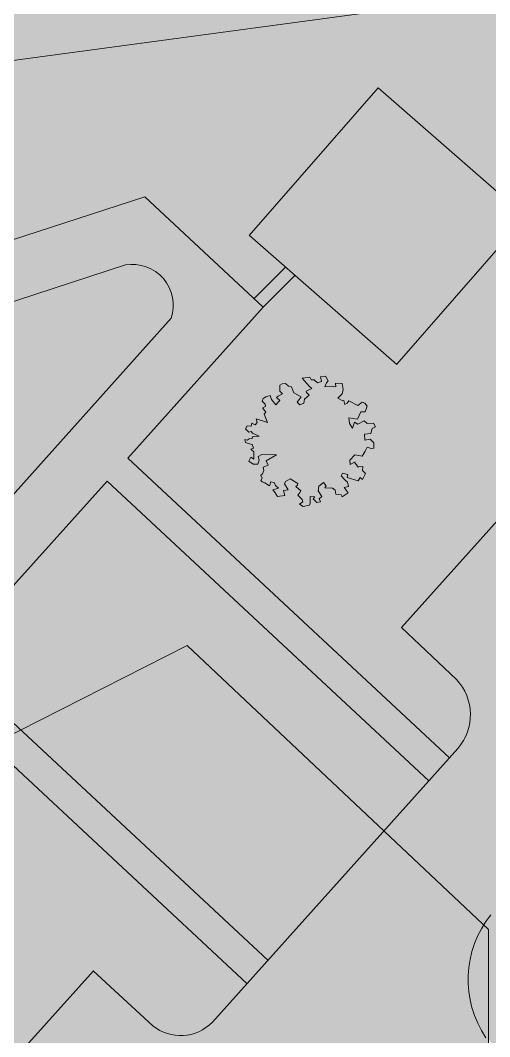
# Model space of a CAD drawing. Header units: millimetres. Extents: x 145836 to 266027, y 108786 to 206069.
# Drawn here: x 167572 to 169608, y 135377 to 139788 of the extents above; entities that cross this region are included whole.
import ezdxf

# ---------------------------------------------------------------- set-up
doc = ezdxf.new("R2010")
doc.units = ezdxf.units.MM
doc.layers.get('0').update_dxf_attribs({"color": 250})

msp = doc.modelspace()

# ---------------------------------------------------------------- hatches: boundary and pattern name
at = {"lineweight": 20}
msp.add_hatch(color=254, dxfattribs=at).paths.add_polyline_path([(172099.6, 144007.3), (169946.1, 143727.9, -0.403942), (169378.6, 144089.5), (169328.2, 144480), (168943.8, 144430.1), (168989.9, 144048.5, -0.417647), (168697, 143565.8), (166931.1, 143323.9), (166931.1, 142306.7, -0.230552), (167124.4, 142051.3), (167176.9, 141662.2, -0.356031), (166931.1, 141319), (166931.1, 140849.1), (167005.1, 140859.1, -0.742749), (167102.2, 140139), (166931.1, 140115.9), (166931.1, 139532), (172099.6, 140229.3), (172099.6, 142002.4), (167989, 141459.1, -0.388424), (167590.2, 141702), (167548.1, 142014.2, -0.478579), (167927.7, 142499.5), (172099.6, 143041.6)])
h = msp.add_hatch(color=256, dxfattribs=at)
h.set_gradient(color1=(194, 223, 180), color2=(197, 224, 184), centered=1, one_color=1, tint=0.8)
h.paths.add_polyline_path([(163540.4, 138680.9), (163876.9, 137640.8), (168111.9, 139022.3), (168586.2, 138580.3), (168722.6, 138716.8), (168565.4, 138854.1), (169124.2, 139494.4), (169764, 138935.4), (169205.2, 138295.1), (168763.7, 138680.9), (168626, 138543.2), (168038.6, 137888.3), (169430.7, 136591.1, 0.050246), (169464.5, 136620.6), (169470.8, 136627.6, 0.38277), (169464.5, 136926.9), (169225.4, 137152.2), (171272.5, 139434.4), (171272.5, 140117.7), (163002.8, 139002.1, 0.285443), (162636.5, 138678.4), (162787.3, 138729.7), (162787.3, 138437.3)])
at = {"lineweight": 20, "true_color": 0xbf9e7d}
h = msp.add_hatch(color=33, dxfattribs=at)
h.paths.add_polyline_path([(169764, 138935.4), (169124.2, 139494.4), (168565.4, 138854.1), (169205.2, 138295.1)])
h.paths.add_polyline_path([(168763.7, 138680.9), (168722.6, 138716.8), (168586.2, 138580.3), (168626, 138543.2)], flags=17)
at = {"lineweight": 20}
h = msp.add_hatch(color=254, dxfattribs=at)
h.paths.add_polyline_path([(171272.5, 137755.7), (171272.5, 139434.4), (169225.4, 137152.2), (169464.5, 136926.9, -0.394827), (169464.5, 136620.6), (169149.9, 136269.9), (169582.5, 135862.3, -0.029779), (169613.4, 135906)])
h.paths.add_polyline_path([(163635.3, 137227.7), (163323.1, 137125.8, -0.38277), (163054.9, 137258.8), (162787.3, 138001.9), (162787.3, 136420.3), (163662.4, 133990.2), (164801.1, 133990.2)])
h.paths.add_polyline_path([(166528.4, 133990.2), (166389.3, 133990.2), (165568.1, 133074.7), (165807.2, 132849.4, -0.394827), (165807.2, 132543.1), (165600.4, 132312.6), (165809.8, 131665.4), (166528.4, 132466.6)])
at = {"lineweight": 20, "true_color": 0xfff1c7}
h = msp.add_hatch(color=254, dxfattribs=at)
h.paths.add_polyline_path([(168038.6, 137888.3), (168626, 138543.2), (168111.9, 139022.3), (163876.9, 137640.8), (163910.2, 137537.8), (164514.4, 137734.9), (165089.4, 136138.1), (166468.8, 136138.1), (167159.8, 136908.6), (167445.4, 136642.5), (167573.6, 136707.7), (167250, 137009.2), (167948.4, 137787.8), (169344.3, 136486.6), (169434.7, 136587.4)])
h.paths.add_polyline_path([(166544.2, 136618.5, -0.191587), (166007.7, 136425), (165533.8, 136425, -0.232235), (165217, 136573.2), (164914.5, 137413.2, -0.459959), (165069.7, 137761), (167979.3, 138710.2, -0.666423), (168227.1, 138494.7)], flags=16)
h.paths.add_polyline_path([(166575.9, 137452.5), (166204.2, 137329.9), (166356.4, 136869.5), (165549.5, 136603.3), (165282.8, 137410.2), (166089.7, 137676.4), (166190.2, 137372.3), (166538.6, 137487.3)], flags=0)
at = {"lineweight": 20}
h = msp.add_hatch(color=256, dxfattribs=at)
h.set_gradient(color1=(194, 223, 180), color2=(197, 224, 184), centered=1, one_color=1, tint=0.8)
h.paths.add_polyline_path([(167056.4, 137189.6), (168227.1, 138494.7, 0.566748), (168028, 138726.1), (166087.1, 138092.9)])
h.paths.add_polyline_path([(166089.7, 137676.4), (166190.2, 137372.3), (166538.6, 137487.3), (165940.3, 138045), (165057.1, 137756.9, 0.387234), (164898.1, 137458.8), (164993, 137195), (165318.5, 137302.4), (165282.8, 137410.2)])
h.paths.add_polyline_path([(165332.5, 137260), (165008.2, 137153), (165217, 136573.2, 0.22234), (165518.9, 136425), (165973.6, 136425), (165871.2, 136709.4), (165549.5, 136603.3)])
h.paths.add_polyline_path([(166575.9, 137452.5), (166204.2, 137329.9), (166356.4, 136869.5), (165923, 136726.6), (166031.6, 136425), (166057.7, 136425, 0.174836), (166544.2, 136618.5), (166966.1, 137088.8)])
at = {"lineweight": 20, "true_color": 0xfff1c7}
msp.add_hatch(color=254, dxfattribs=at).paths.add_polyline_path([(171952.1, 135614.8), (171814.8, 135752.2), (170709.2, 134522.7), (169688.1, 135475.8, -0.350965), (169742.2, 135847.6), (171272.5, 137553.7), (171272.5, 137755.7), (169613.4, 135906, 0.029779), (169582.5, 135862.3), (169603.6, 135842.4), (169603.6, 135362), (171964, 133165.1, 0.374766), (172218.2, 133187.6), (175713.5, 137084.5, 0.396719), (175675, 137359.3), (174347.7, 138596.2), (174347.7, 138412.7), (175590.5, 137250.2, -0.195134), (175595.2, 137154.6), (174235.6, 135638.8), (173944.2, 135910.5), (173690.5, 135641.2), (173987, 135361.7), (172112.1, 133271.4, -0.357311), (172054.2, 133268.8), (170851.3, 134390)])
at = {"lineweight": 20}
h = msp.add_hatch(color=256, dxfattribs=at)
h.set_gradient(color1=(194, 223, 180), color2=(197, 224, 184), centered=1, one_color=1, tint=0.8)
h.paths.add_polyline_path([(168295.7, 137074.8), (169149.9, 136269.9), (169344.3, 136486.6), (167948.4, 137787.8), (167250, 137009.2), (167573.6, 136707.7)])
at = {"lineweight": 13}
h = msp.add_hatch(color=252, dxfattribs=at)
h.paths.add_polyline_path([(168295.7, 137074.8), (167573.6, 136707.7), (168646.1, 135708.2), (169149.9, 136269.9)])
h.paths.add_polyline_path([(167573.6, 136707.7), (167445.4, 136642.5), (168555.7, 135607.4), (168646.1, 135708.2)])
h.paths.add_polyline_path([(167445.4, 136642.5), (167251.5, 136543.9), (167251.5, 136032.6), (166996.3, 136273.1), (166528.4, 135199.1), (166528.4, 134145.3), (167889.2, 135662.4), (168147.5, 135424.3, 0.390675), (168405.4, 135439.8), (168555.7, 135607.4)])
h.paths.add_polyline_path([(169582.5, 135862.3), (169149.9, 136269.9), (168405.4, 135439.8, -0.390675), (168147.5, 135424.3), (167889.2, 135662.4), (166528.4, 134145.3), (166528.4, 132466.6), (168871.7, 135079.1, -0.421045), (169358.6, 135101.2), (169603.6, 134872.9), (169603.6, 135362), (169592.5, 135372.3, -0.2962)])
h.paths.add_polyline_path([(169603.6, 135842.4), (169582.5, 135862.3, 0.2962), (169592.5, 135372.3), (169603.6, 135362)])
h.paths.add_polyline_path([(168872.9, 135080.5), (166528.4, 132466.6), (166528.4, 132264.6), (166829.9, 132600.7), (167217.8, 132235.1), (167473, 132505.9), (167078.4, 132877.8), (168968.5, 134985, -0.38902), (169264.6, 135004.4), (169603.6, 134688.4), (169603.6, 134872.9), (169357.9, 135101.9, 0.418549)])
h.paths.add_polyline_path([(169603.6, 134688.4), (169264.6, 135004.4, 0.38902), (168968.5, 134985), (167078.4, 132877.8), (167473, 132505.9), (167539.7, 132443.2), (167949, 132877.6), (167874.8, 132951.8), (168219.4, 133317.5), (169603.6, 132013.2)])
h.paths.add_polyline_path([(167217.8, 132235.1), (166829.9, 132600.7), (166528.4, 132264.6), (166528.4, 131369.9), (167284.5, 132172.3)])

# ---------------------------------------------------------------- linework, layer by layer
at = {"lineweight": 20}
for p, q in [((163002.8, 139002.1), (172341, 140261.8)), ((169225.4, 137152.2), (171549.1, 139742.8)), ((168565.4, 138854.1), (169124.2, 139494.4)), ((169124.2, 139494.4), (169764, 138935.4)), ((168111.9, 139022.3), (163018.2, 137360.7)), ((168111.9, 139022.3), (168626, 138543.2)), ((169205.2, 138295.1), (169764, 138935.4)), ((168566.2, 138853.4), (169206, 138294.4)), ((168028, 138726.1), (165057.1, 137756.9)), ((168586.2, 138580.3), (168722.6, 138716.8)), ((168626, 138543.2), (168763.7, 138680.9)), ((168038.6, 137888.3), (168626, 138543.2)), ((166544.2, 136618.5), (168227.1, 138494.7)), ((168038.6, 137888.3), (169434.7, 136587.4)), ((167250, 137009.2), (167948.4, 137787.8)), ((167948.4, 137787.8), (169344.3, 136486.6)), ((169464.5, 136926.9), (169225.4, 137152.2)), ((167250, 137009.2), (168646.1, 135708.2)), ((167159.8, 136908.6), (168555.7, 135607.4)), ((168405.4, 135439.8), (169470.8, 136627.6)), ((165568.1, 133074.7), (167889.2, 135662.4)), ((168147.5, 135424.3), (167889.1, 135662.5))]:
    msp.add_line(p, q, dxfattribs=at)
at = {"lineweight": 13}
for p, q in [((168708.2, 138210.3), (168698.7, 138204.4)), ((168698.7, 138204.4), (168698.7, 138178.2)), ((168722.5, 138211.5), (168708.2, 138210.3)), ((168735.6, 138199.6), (168722.5, 138211.5)), ((168820.3, 138237.7), (168795.2, 138235.3)), ((168795.2, 138235.3), (168825, 138200.8)), ((168828.6, 138238.9), (168820.3, 138237.7)), ((168825, 138200.8), (168836.9, 138190.1)), ((168834.6, 138228.2), (168828.6, 138238.9)), ((168846.5, 138227), (168834.6, 138228.2)), ((168862, 138213.9), (168846.5, 138227)), ((168878.6, 138221), (168862, 138213.9)), ((168896.5, 138243.6), (168873.9, 138241.3)), ((168873.9, 138241.3), (168878.6, 138221)), ((168894.1, 138197.2), (168900.1, 138213.9)), ((168908.4, 138223.4), (168896.5, 138243.6)), ((168900.1, 138213.9), (168908.4, 138223.4)), ((168968, 138211.5), (168939.4, 138212.7)), ((168939.4, 138212.7), (168940.6, 138197.2)), ((168972.8, 138185.3), (168968, 138211.5)), ((168655.8, 138159.1), (168641.5, 138155.5)), ((168661.8, 138142.4), (168655.8, 138159.1)), ((168691.6, 138156.7), (168684.4, 138150.8)), ((168709.4, 138166.3), (168691.6, 138156.7)), ((168698.7, 138178.2), (168709.4, 138166.3)), ((168748.8, 138197.2), (168735.6, 138199.6)), ((168758.3, 138171), (168748.8, 138197.2)), ((168790.5, 138153.2), (168758.3, 138171)), ((168825, 138161.5), (168804.8, 138143.6)), ((168836.9, 138190.1), (168813.1, 138178.2)), ((168813.1, 138178.2), (168814.3, 138172.2)), ((168814.3, 138172.2), (168825, 138161.5)), ((168921.5, 138199.6), (168894.1, 138197.2)), ((168940.6, 138197.2), (168921.5, 138199.6)), ((168950.1, 138148.4), (168969.2, 138166.3)), ((168969.2, 138166.3), (168972.8, 138185.3)), ((168626, 138146), (168621.2, 138135.3)), ((168621.2, 138135.3), (168634.4, 138122.2)), ((168637.9, 138154.4), (168626, 138146)), ((168634.4, 138122.2), (168635.5, 138111.5)), ((168641.5, 138155.5), (168637.9, 138154.4)), ((168680.8, 138119.8), (168661.8, 138142.4)), ((168692.7, 138131.7), (168680.8, 138119.8)), ((168684.4, 138150.8), (168697.5, 138137.7)), ((168697.5, 138137.7), (168692.7, 138131.7)), ((168773.8, 138130.5), (168790.5, 138153.2)), ((168784.5, 138118.6), (168773.8, 138130.5)), ((168802.4, 138125.8), (168784.5, 138118.6)), ((168804.8, 138143.6), (168802.4, 138125.8)), ((168971.6, 138136.5), (168950.1, 138148.4)), ((168975.2, 138137.7), (168971.6, 138136.5)), ((168979.9, 138121), (168975.2, 138137.7)), ((168990.7, 138127), (168979.9, 138121)), ((168997.8, 138136.5), (168990.7, 138127)), ((169037.1, 138116.3), (168997.8, 138136.5)), ((169055, 138130.5), (169037.1, 138116.3)), ((169066.9, 138125.8), (169055, 138130.5)), ((169076.5, 138113.9), (169066.9, 138125.8)), ((169068.1, 138088.9), (169076.5, 138113.9)), ((168635.5, 138111.5), (168622.4, 138106.7)), ((168622.4, 138106.7), (168637.9, 138087.7)), ((168637.9, 138087.7), (168630.8, 138079.3)), ((168630.8, 138079.3), (168644.5, 138042.8)), ((169034.8, 138056.7), (169049.1, 138088.9)), ((169049.1, 138088.9), (169068.1, 138088.9)), ((168557, 138028), (168548.9, 138014.6)), ((168573.4, 138026.5), (168557, 138028)), ((168577.2, 138039.1), (168573.4, 138026.5)), ((168590.6, 138032.4), (168577.2, 138039.1)), ((168599.5, 138042.8), (168590.6, 138032.4)), ((168644.5, 138042.8), (168595.8, 138059)), ((168595.8, 138059), (168599.5, 138042.8)), ((169000.2, 138037.7), (168997.8, 138062.7)), ((168997.8, 138062.7), (169034.8, 138056.7)), ((169013.3, 138017.4), (169000.2, 138037.7)), ((169022.8, 138043.6), (169013.3, 138017.4)), ((169037.1, 138035.3), (169022.8, 138043.6)), ((169064.5, 138049.6), (169037.1, 138035.3)), ((169077.7, 138037.7), (169064.5, 138049.6)), ((169105.1, 138038.9), (169077.7, 138037.7)), ((169099.1, 138016.2), (169113.4, 138023.4)), ((169113.4, 138023.4), (169105.1, 138038.9)), ((168548.9, 138014.6), (168563, 138000.4)), ((168563, 138000.4), (168573.4, 138003.4)), ((168573.4, 138003.4), (168580.1, 137996)), ((168581.6, 137981.8), (168577.9, 137972.9)), ((168580.1, 137996), (168608.5, 137982.7)), ((168608.5, 137982.7), (168581.6, 137981.8)), ((169065.7, 137991.2), (169093.1, 137994.8)), ((169066.9, 137966.2), (169065.7, 137991.2)), ((169093.1, 137994.8), (169099.1, 138016.2)), ((168556.3, 137965.5), (168545.9, 137968.4)), ((168545.9, 137968.4), (168549.6, 137955.8)), ((168549.6, 137955.8), (168566, 137949.8)), ((168565.2, 137972.2), (168556.3, 137965.5)), ((168577.9, 137972.9), (168565.2, 137972.2)), ((168566, 137949.8), (168578.6, 137946.9)), ((168578.6, 137946.9), (168584.6, 137930.5)), ((169089.6, 137969.8), (169066.9, 137966.2)), ((169106.3, 137954.3), (169089.6, 137969.8)), ((169105.4, 137930.9), (169106.3, 137954.3)), ((168571.9, 137892.3), (168563, 137875.2)), ((168584.6, 137930.5), (168571.9, 137926)), ((168571.9, 137926), (168586.1, 137914.9)), ((168585.4, 137883.4), (168571.9, 137892.3)), ((168586.1, 137914.9), (168585.4, 137883.4)), ((168604, 137895.3), (168620.4, 137903.5)), ((168608.4, 137878.9), (168604, 137895.3)), ((168620.4, 137903.5), (168683.8, 137902.6)), ((168683.8, 137902.6), (168639, 137876.7)), ((169001.2, 137879.6), (169023.5, 137901.9)), ((169023.5, 137901.9), (169041.4, 137898.9)), ((169041.4, 137898.9), (169055.5, 137896.7)), ((169055.5, 137896.7), (169068.2, 137917.5)), ((169068.2, 137917.5), (169077.1, 137934.7)), ((169077.1, 137934.7), (169094.3, 137930.2)), ((169094.3, 137930.2), (169105.4, 137930.9)), ((168563, 137875.2), (168583.1, 137861.8)), ((168583.1, 137861.8), (168603.2, 137861)), ((168603.2, 137861), (168608.4, 137878.9)), ((168647.9, 137857.3), (168625.6, 137848.4)), ((168625.6, 137848.4), (168628.6, 137834.3)), ((168639, 137876.7), (168647.9, 137857.3)), ((169003.4, 137859.5), (169001.2, 137879.6)), ((169025.7, 137871.4), (169003.4, 137859.5)), ((169022.8, 137869.9), (169025.7, 137871.4)), ((169037.7, 137849.1), (169022.8, 137869.9)), ((169040.6, 137850.6), (169037.7, 137849.1)), ((169057.8, 137852.1), (169040.6, 137850.6)), ((169057, 137834.2), (169057.8, 137852.1)), ((168623.3, 137819.4), (168615.1, 137814.2)), ((168615.1, 137814.2), (168621.8, 137800.8)), ((168628.6, 137834.3), (168623.3, 137819.4)), ((168964.7, 137810.4), (168969.9, 137822.3)), ((168980.3, 137794), (168964.7, 137810.4)), ((168969.9, 137822.3), (168993, 137816.3)), ((168993, 137816.3), (168990, 137803.7)), ((168990, 137803.7), (169038.4, 137789.6)), ((169038.4, 137789.6), (169046.6, 137803.7)), ((169046.6, 137803.7), (169056.3, 137794.8)), ((169056.3, 137794.8), (169070.4, 137820.8)), ((169070.4, 137820.8), (169057, 137834.2)), ((168621.8, 137800.8), (168615.9, 137791.1)), ((168615.9, 137791.1), (168621.8, 137784.4)), ((168621.8, 137784.4), (168633.8, 137779.9)), ((168633.8, 137779.9), (168653.1, 137768)), ((168653.1, 137768), (168656.1, 137773.2)), ((168656.1, 137773.2), (168657.6, 137785.1)), ((168657.6, 137785.1), (168674, 137781.4)), ((168674, 137781.4), (168679.2, 137769.5)), ((168679.2, 137769.5), (168691.9, 137756.9)), ((168718.7, 137776.1), (168723.2, 137785.8)), ((168734.4, 137750.8), (168718.7, 137776.1)), ((168723.2, 137785.8), (168743.3, 137798.4)), ((168743.3, 137798.4), (168776.1, 137777.6)), ((168775.3, 137770.9), (168767.1, 137764.2)), ((168767.1, 137764.2), (168788.7, 137745.6)), ((168776.1, 137777.6), (168775.3, 137770.9)), ((168864.7, 137745.6), (168866.9, 137766.4)), ((168866.9, 137766.4), (168887.8, 137781.3)), ((168887.8, 137781.3), (168899, 137767.9)), ((168899, 137767.9), (168893, 137759)), ((168893, 137759), (168926.5, 137757.5)), ((168976.6, 137760.5), (168995.9, 137764.3)), ((168995.2, 137736.7), (168976.6, 137760.5)), ((168991.5, 137782.9), (168980.3, 137794)), ((168995.9, 137764.3), (168991.5, 137782.9)), ((168691.9, 137756.9), (168667.3, 137750.2)), ((168667.3, 137750.2), (168675.5, 137741.2)), ((168675.5, 137741.2), (168687.5, 137721.8)), ((168687.5, 137721.8), (168720.2, 137726.2)), ((168713.5, 137747.1), (168734.4, 137750.8)), ((168720.2, 137726.2), (168713.5, 137747.1)), ((168783.5, 137735.9), (168776.8, 137727)), ((168776.8, 137727), (168794.7, 137707.6)), ((168788.7, 137745.6), (168783.5, 137735.9)), ((168829.7, 137692), (168829.7, 137721)), ((168829.7, 137721), (168849.8, 137719.5)), ((168849.8, 137719.5), (168843.1, 137710.6)), ((168881.1, 137721), (168864.7, 137745.6)), ((168868.4, 137711.4), (168881.1, 137721)), ((168926.5, 137757.5), (168937.7, 137748.6)), ((168937.7, 137748.6), (168941.4, 137731.4)), ((168941.4, 137731.4), (168963.8, 137729.2)), ((168963.8, 137729.2), (168969, 137720.3)), ((168969, 137720.3), (168995.2, 137736.7)), ((168798.4, 137698), (168782.8, 137687.5)), ((168782.8, 137687.5), (168799.2, 137677.9)), ((168794.7, 137707.6), (168798.4, 137698)), ((168799.2, 137677.9), (168826.7, 137683.1)), ((168826.7, 137683.1), (168829.7, 137692)), ((168843.1, 137710.6), (168858, 137695)), ((168858, 137695), (168874.4, 137698)), ((168874.4, 137698), (168868.4, 137711.4))]:
    msp.add_line(p, q, dxfattribs=at)
at = {"color": 252, "lineweight": 13}
for p, q in [((167251.5, 136543.9), (168295.7, 137074.8)), ((168295.7, 137074.8), (169603.6, 135842.4))]:
    msp.add_line(p, q, dxfattribs=at)
at = {"color": 252, "lineweight": 9}
msp.add_line((169603.6, 132013.2), (169603.6, 135842.4), dxfattribs=at)
at = {"lineweight": 20}
for centre, radius, start, end in [((168058.3, 138550.8), 177.9, 341.6216, 99.7909), ((169300.8, 136773.8), 224.1, 319.3095, 43.0908), ((169964.8, 135625), 449.9, 141.3495, 214.1695), ((168268, 135571.9), 190.6, 230.7603, 316.1176)]:
    msp.add_arc(centre, radius, start, end, dxfattribs=at)

doc.saveas('drawing.dxf')
